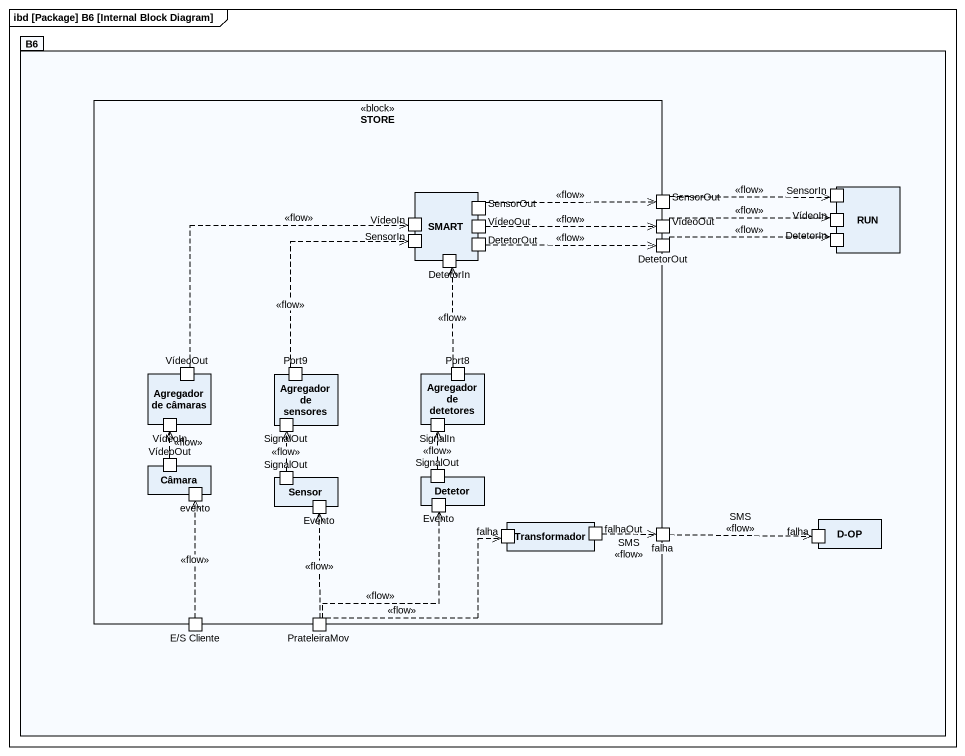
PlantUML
@startuml
mainframe ibd [Package] B6 [Internal Block Diagram]
package B6 {
  rectangle STORE <<block>> {
    rectangle SMART {
      port SensorOut
      port "SensorIn" as SensorIn_2
      port VídeoIn
      port DetetorOut
      port VídeoOut
      port "DetetorIn" as DetetorIn_2
    }
    port "SensorOut" as SensorOut_2
    port "DetetorOut" as DetetorOut_2
    port "VídeoOut" as VídeoOut_2
    rectangle "Agregador de câmaras" as Agregador_de_câmaras {
      port "VídeoOut" as VídeoOut_3
      port "VídeoIn" as VídeoIn_3
    }
    rectangle "Agregador de sensores" as Agregador_de_sensores {
      port Port9
      port SignalOut
    }
    rectangle "Agregador de detetores" as Agregador_de_detetores {
      port Port8
      port SignalIn
    }
    rectangle Câmara {
      port "VídeoOut" as VídeoOut_4
      port evento
    }
    rectangle Sensor {
      port "SignalOut" as SignalOut_2
      port "Evento" as Evento_2
    }
    rectangle Detetor {
      port "SignalOut" as SignalOut_3
      port Evento
    }
    rectangle Transformador {
      port falha
      port falhaOut
    }
    port "falha" as falha_2
    port "E/S Cliente" as E_S_Cliente
    port PrateleiraMov
  }
  rectangle RUN {
    port SensorIn
    port DetetorIn
    port "VídeoIn" as VídeoIn_2
  }
  rectangle "D-OP" as D_OP {
    port "falha" as falha_3
  }
}
SensorOut .right.> SensorOut_2 : <<flow>>
SensorOut_2 .right.> SensorIn : <<flow>>
DetetorOut .right.> DetetorOut_2 : <<flow>>
VídeoOut .right.> VídeoOut_2 : <<flow>>
DetetorOut_2 .right.> DetetorIn : <<flow>>
VídeoOut_2 .right.> VídeoIn_2 : <<flow>>
VídeoOut_3 .up.> VídeoIn : <<flow>>
Port9 .up.> SensorIn_2 : <<flow>>
Port8 .up.> DetetorIn_2 : <<flow>>
VídeoOut_4 .up.> VídeoIn_3 : <<flow>>
SignalOut_2 .up.> SignalOut : <<flow>>
SignalOut_3 .up.> SignalIn : <<flow>>
falhaOut .right.> falha_2 : SMS\n<<flow>>
falha_2 .right.> falha_3 : SMS\n<<flow>>
E_S_Cliente .up.> evento : <<flow>>
PrateleiraMov .up.> Evento : <<flow>>
PrateleiraMov .up.> Evento_2 : <<flow>>
PrateleiraMov .right.> falha : <<flow>>
@enduml
